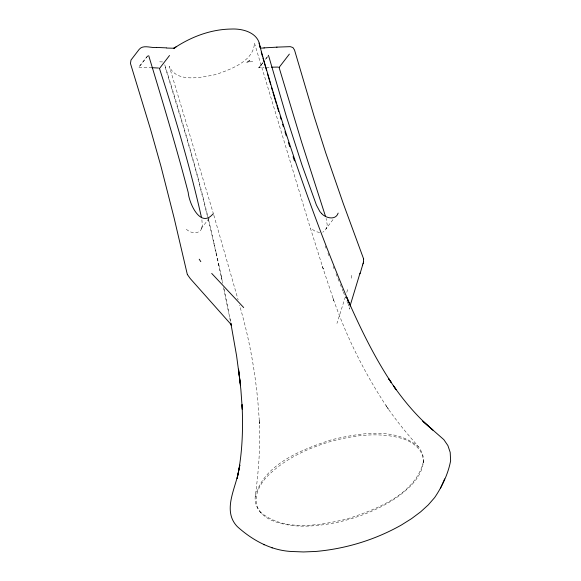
<?xml version="1.0" encoding="UTF-8"?>
<svg xmlns="http://www.w3.org/2000/svg" width="581" height="581" viewBox="0 0 581 581"><rect width="100%" height="100%" fill="white"/><g stroke="black" fill="none" stroke-linecap="round" stroke-linejoin="round"><path stroke-width="0.44" stroke-dasharray="2.9 2.18" d="M213.576 214.345L169.303 66.35C176.537 83.163 201.208 77.411 215.573 74.593C230.563 69.502 254.086 61.041 254.405 42.892L309.179 224.295L323.254 269.025L322.382 266.439L333.806 300.522L332.913 297.879C346.501 337.14 365.275 374.658 388.391 409.169L386.002 405.683C394.702 418.414 404.347 430.47 414.478 442.083C419.729 447.719 424.682 454.741 423.258 462.868C421.051 478.279 408.196 489.217 396.271 497.808C378.115 509.987 357.395 517.954 336.101 522.617C314.779 526.698 291.626 528.797 271.138 520.118C262.242 516.088 254.267 507.474 255.161 497.096C258.567 471.511 260.702 445.678 259.22 419.852L259.409 423.585C257.398 383.489 250.876 343.654 239.517 305.119M255.161 497.096C263.07 464.045 302.897 449.069 331.824 439.679C359.632 433.237 394.593 426.679 418.385 446.76M423.418 461.634C415.502 494.692 375.675 509.66 346.748 519.051C318.94 525.493 283.978 532.058 260.186 511.97M351.2 278.226L351.752 274.167M349.871 307.574L349.668 309.186L348.193 304.132M345.346 296.906L336.944 323.414M346.777 292.366L347.903 288.793M326.987 227.556L324.59 231.107L322.709 232.189M248.24 62.087L249.837 60.308L246.896 62.523M201.868 228.355C198.535 235.356 189.014 233.068 185.078 227.875M147.596 55.972L138.46 67.694M147.676 55.834L138.547 67.519L150.973 67.657M260.491 65.813L261.929 63.954M209.153 218.296L200.873 229.059L202.341 225.965L201.868 219.407M332.986 219.618L325.963 228.899L327.219 224.811L326.094 218.405M260.593 65.631L258.516 68.188M262.031 63.772L262.866 62.69M265.379 59.436L267.783 56.335M262.772 62.871L258.915 67.81L264.035 67.49M267.681 56.524L265.285 59.625M248.951 60.729L246.794 62.298M248.995 61.601L249.496 61.295M258.785 67.839L259.148 67.737M249.874 61.84L253.766 61.593M266.2 67.396L270.811 67.214M162.586 61.927L159.586 61.804M319.637 232.538L315.345 231.405L310.515 228.108M261 512.907C250.309 500.953 259.01 483.988 268.967 474.706C286.404 457.864 309.157 447.682 332.209 441.044C354.57 435.213 378.616 432.039 401.253 438.248C412.372 441.313 424.413 450.006 423.258 462.868M343.32 291.974L345.622 297.69M340.292 284.429L342.993 291.161M346.93 300.943L347.91 303.384M336.036 273.753L337.655 277.827M337.982 278.64L339.282 281.901M333.145 266.425L334.104 268.865M327.967 253.127L328.991 255.778M325.193 245.923L326.108 248.319M164.859 65.181C180.807 115.851 196.044 166.783 208.288 218.5M213.83 215.202L238.137 299.919M208.695 220.163L216.452 254.035M214.011 243.083L214.178 243.86M216.277 253.236L218.95 265.379M221.325 276.418L222.705 283.31M218.768 264.558L221.506 277.26M222.174 280.776L210.475 228.268L196.342 172.434L186.298 136.818L164.488 64.767M223.591 287.53L228.907 313.515M223.975 289.026L230.49 321.446M229.778 317.647L230.672 322.07"/><path stroke-width="0.87" d="M238.559 471.351L239.844 465.105L237.142 478.403C242.393 454.219 243.214 429.301 242.059 404.652L242.299 409.38L240.875 389.59L238.53 369.138L240.512 385.319L236.59 355.797L230.802 323.007M363.517 261.297L363.583 258.843M238.471 471.932C235.123 489.34 222.414 510.989 237.273 526.568C252.35 540.214 271.269 550.635 291.989 551.507L303.5 551.95L315.643 551.463C345.666 548.849 375.159 539.851 401.406 525.006L411.566 518.63L420.637 511.846L428.241 504.933L434.69 497.525C442.148 486.471 448.147 473.936 450.624 460.769L450.195 452.359L447.9 445.569L443.862 439.664L422.823 421.181L432.896 430.085C417.703 417.173 404.696 401.899 393.308 385.573L396.155 389.742L388.435 378.391L391.187 382.414C373.576 355.746 359.719 326.842 346.857 297.646L349.777 304.437C314.43 220.388 284.196 134.204 259.918 46.306C258.523 32.696 242.873 28.447 231.282 29.05C210.997 29.29 191.309 36.748 174.554 47.874M363.096 263.483L363.619 261.573M359.988 273.847L362.638 265.052M362.522 265.459L363.212 263.091M360.024 273.092L349.994 306.122M440.492 488.251L444.661 478.875M338.157 213.096C335.687 220.606 325.89 218.202 321.678 213.648M268.248 55.74L268.495 55.275M213.031 213.895C200.336 228.929 189.036 202.863 188.237 192.609C176.225 146.601 162.469 101.087 148.685 55.594M279.149 67.374L289.36 54.113M159.557 68.405L169.521 55.5M175.513 47.373L173.712 48.463L176.704 46.436M174.75 47.824L173.748 48.23M174.525 48.259L166.783 48.049M263.956 47.867L276.977 47.163M264.29 47.983L260.448 48.15M276.738 47.134L290.289 46.654L292.926 47.548L294.516 50.002L314.067 116.2L325.767 152.956L343.327 203.706L363.691 259.111M271.538 67.185L278.255 67.076M151.706 67.679L158.533 68.035M156.812 47.431L166.558 47.874M156.587 47.402C151.075 48.303 143.34 44.323 139.208 49.341L130.994 60.032L130.471 63.489L150.617 129.585L161.017 166.515L174.097 217.89L187.307 274.385M263.687 544.651L264.144 544.825M271.814 547.76L272.235 547.919M243.693 307.56L211.709 273.426M230.337 323.646L190.256 278.582L187.38 274.537M321.721 213.626L319.862 211.564L316.442 205.122L301.946 164.902L286.397 116.599L268.742 56.212M200.815 261.661L199.21 259.213M230.817 324.256L231.485 325.6L230.998 323.653M159.492 68.522C175.339 117.674 190.234 167.248 201.513 217.679M279.091 67.49L301.684 142.33L325.44 216.161M293.071 156.696L294.48 160.901M288.408 142.527L289.766 146.681M284.959 131.72L286.28 135.874M280.267 116.658L281.051 119.17M282.606 124.203L283.39 126.716M275.641 101.326L276.411 103.883M276.926 105.589L278.72 111.559M271.632 87.789L272.38 90.331M272.881 92.023L275.387 100.484M267.543 73.852L270.659 84.492M264.696 64.063L266.599 70.591M262.953 58.035L264.464 63.242M261.254 52.159L262.445 56.299M259.918 46.306L260.542 48.513L259.003 43.059M259.402 44.461L259.627 45.274"/></g></svg>
